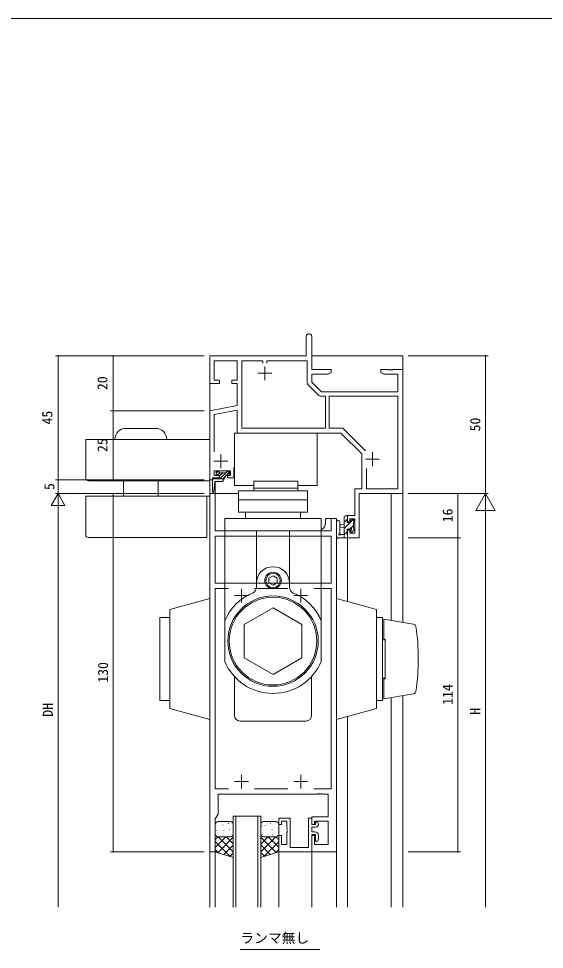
# Model space of a CAD drawing. Units: millimetres, scale not verified. Extents: x -594 to 539, y -420 to 386.
# Drawn here: x -274 to -83.3, y 44.3 to 382 of the extents above; entities that cross this region are included whole.
import ezdxf
from ezdxf.enums import TextEntityAlignment as Align

# ---------------------------------------------------------------- set-up
doc = ezdxf.new("R2010")
doc.units = ezdxf.units.MM
doc.header["$LTSCALE"] = 2
for name, color, linetype, lineweight in [('0-1_YKK_ZWAK', 7, 'Continuous', 9), ('0-3_YKK_12', 2, 'Continuous', 9), ('0-4_YKK_D', 6, 'Continuous', 9), ('0-6_YKK_13', 4, 'Continuous', 9), ('0-7_YKK_11', 7, 'Continuous', 9)]:
    doc.layers.add(name, color=color, linetype=linetype, lineweight=lineweight)
doc.layers.add('0-2_USER1', color=4, linetype='Continuous')
doc.styles.add('ＭＳ ゴシック', font='')
doc.styles.get('ＭＳ ゴシック').set_extended_font_data('MS Gothic')

msp = doc.modelspace()

# ---------------------------------------------------------------- linework, layer by layer
at = {"layer": '0-1_YKK_ZWAK'}
msp.add_line((510, 382), (-590, 382), dxfattribs=at)
at = {"layer": '0-3_YKK_12'}
for p, q in [((-204.675, 259.624), (-169.975, 259.624)), ((-204.675, 209.624), (-204.675, 259.624)), ((-167.675, 259.624), (-134.675, 259.624)), ((-134.675, 259.624), (-134.675, 162.938)), ((-202.675, 215.028), (-202.675, 215.424)), ((-202.675, 209.624), (-202.675, 214.028)), ((-204.675, 209.624), (-194.227, 209.624)), ((-204.675, 59.624), (-204.675, 209.624)), ((-138.875, 209.624), (-138.875, 163.668)), ((-162.675, 200.624), (-162.675, 199.124)), ((-158.675, 200.624), (-162.675, 200.624)), ((-158.675, 200.624), (-158.675, 59.624)), ((-154.675, 193.928), (-154.675, 170.525)), ((-138.875, 135.588), (-138.875, 59.624)), ((-134.675, 136.317), (-134.675, 59.624)), ((-154.675, 128.731), (-154.675, 59.624)), ((-196.175, 59.624), (-196.175, 92.624)), ((-196.175, 92.621), (-186.175, 92.621)), ((-196.175, 59.624), (-196.175, 92.621)), ((-195.175, 92.621), (-195.175, 59.624)), ((-187.175, 59.624), (-187.175, 92.621)), ((-186.175, 92.624), (-186.175, 59.624)), ((-186.175, 92.621), (-186.175, 59.624)), ((-202.675, 79.621), (-202.675, 59.624)), ((-179.675, 80.124), (-179.675, 59.624)), ((-167.675, 79.924), (-167.675, 59.624)), ((-193.59, 44.256), (-164.79, 44.256))]:
    msp.add_line(p, q, dxfattribs=at)
msp.add_arc((-165.675, 199.124), 3, 298.87613, 0, dxfattribs=at)
at = {"layer": '0-4_YKK_D'}
for p, q in [((-213.175, 259.624), (-260.675, 259.624)), ((-259.675, 259.624), (-259.675, 214.624)), ((-206.675, 259.624), (-240.675, 259.624)), ((-239.675, 259.624), (-239.675, 239.624)), ((-132.675, 259.624), (-103.675, 259.624)), ((-104.675, 209.624), (-104.675, 259.624)), ((-206.675, 239.624), (-240.675, 239.624)), ((-206.675, 239.624), (-240.675, 239.624)), ((-239.675, 239.624), (-239.675, 214.624)), ((-213.175, 214.624), (-260.675, 214.624)), ((-206.675, 214.624), (-260.675, 214.624)), ((-259.675, 214.624), (-259.675, 209.624)), ((-206.675, 214.624), (-240.675, 214.624)), ((-259.675, 209.624), (-262.175, 205.294)), ((-206.675, 209.624), (-260.675, 209.624)), ((-206.675, 209.624), (-260.675, 209.624)), ((-259.675, 209.624), (-257.175, 205.294)), ((-259.675, 209.624), (-259.675, 200.964)), ((-206.675, 209.624), (-240.675, 209.624)), ((-239.675, 209.624), (-239.675, 79.624)), ((-132.675, 209.624), (-103.675, 209.624)), ((-132.675, 209.624), (-113.675, 209.624)), ((-132.675, 209.624), (-103.675, 209.624)), ((-114.675, 209.624), (-114.675, 193.624)), ((-104.675, 209.624), (-108.175, 203.562)), ((-104.675, 209.624), (-101.175, 203.562)), ((-104.675, 209.624), (-104.675, 197.5)), ((-262.175, 205.294), (-257.175, 205.294)), ((-259.675, 204.624), (-259.675, 59.624)), ((-108.175, 203.562), (-101.175, 203.562)), ((-104.675, 202.624), (-104.675, 59.624)), ((-132.675, 193.624), (-113.675, 193.624)), ((-132.675, 193.624), (-113.675, 193.624)), ((-114.675, 193.624), (-114.675, 79.624)), ((-206.675, 79.624), (-240.675, 79.624)), ((-132.675, 79.624), (-113.675, 79.624))]:
    msp.add_line(p, q, dxfattribs=at)
for centre, start, end in [((-259.675, 259.624), 90, 270), ((-259.675, 259.624), 270, 90), ((-239.675, 259.624), 90, 270), ((-239.675, 259.624), 270, 90), ((-104.675, 259.624), 90, 270), ((-104.675, 259.624), 270, 90), ((-239.675, 239.624), 90, 270), ((-239.675, 239.624), 90, 270), ((-239.675, 239.624), 270, 90), ((-239.675, 239.624), 270, 90), ((-259.675, 214.624), 90, 270), ((-259.675, 214.624), 90, 270), ((-259.675, 214.624), 270, 90), ((-259.675, 214.624), 270, 90), ((-239.675, 214.624), 90, 270), ((-239.675, 214.624), 270, 90), ((-239.675, 209.624), 90, 270), ((-239.675, 209.624), 270, 90), ((-114.675, 209.624), 90, 270), ((-114.675, 209.624), 270, 90), ((-114.675, 193.624), 90, 270), ((-114.675, 193.624), 90, 270), ((-114.675, 193.624), 270, 90), ((-114.675, 193.624), 270, 90), ((-239.675, 79.624), 90, 270), ((-239.675, 79.624), 270, 90), ((-114.675, 79.624), 90, 270), ((-114.675, 79.624), 270, 90)]:
    msp.add_arc(centre, 0.106, start, end, dxfattribs=at)
at = {"layer": '0-6_YKK_13'}
for p, q in [((-229.675, 233.324), (-235.075, 233.324)), ((-229.675, 233.324), (-224.275, 233.324)), ((-195.727, 231.624), (-195.727, 212.624)), ((-180.727, 231.624), (-195.727, 231.624)), ((-180.727, 231.624), (-165.727, 231.624)), ((-249.675, 229.324), (-249.675, 215.324)), ((-204.675, 229.324), (-249.675, 229.324)), ((-204.675, 229.324), (-204.675, 214.324)), ((-201.885, 217.528), (-202.375, 217.037)), ((-202.375, 216.628), (-202.375, 217.228)), ((-201.425, 217.528), (-202.075, 217.528)), ((-201.425, 216.328), (-202.075, 216.328)), ((-201.062, 217.228), (-201.962, 216.328)), ((-199.94, 217.228), (-201.126, 216.042)), ((-201.125, 217.228), (-198.725, 217.228)), ((-198.817, 217.228), (-201.017, 215.028)), ((-200.053, 214.028), (-198.725, 216.328)), ((-197.775, 216.328), (-198.725, 216.328)), ((-198.54, 217.505), (-198.703, 217.342)), ((-197.527, 217.396), (-198.594, 216.328)), ((-197.775, 217.528), (-198.425, 217.528)), ((-197.475, 216.628), (-197.475, 217.228)), ((-204.675, 214.324), (-248.675, 214.324)), ((-235.925, 214.324), (-235.925, 208.724)), ((-223.425, 214.324), (-223.425, 208.724)), ((-203.675, 210.278), (-203.675, 215.028)), ((-199.476, 215.028), (-203.675, 215.028)), ((-202.875, 214.028), (-203.176, 210.258)), ((-202.875, 214.028), (-200.053, 214.028)), ((-201.125, 216.028), (-201.125, 215.028)), ((-198.904, 216.018), (-199.894, 215.028)), ((-188.727, 214.124), (-172.727, 214.124)), ((-188.727, 214.124), (-188.727, 210.624)), ((-172.727, 214.124), (-172.727, 210.624)), ((-195.727, 212.624), (-188.727, 212.624)), ((-194.227, 210.624), (-169.227, 210.624)), ((-188.727, 211.624), (-172.727, 211.624)), ((-169.227, 210.624), (-169.227, 202.924)), ((-204.675, 208.724), (-249.675, 208.724)), ((-249.675, 208.724), (-249.675, 194.724)), ((-205.675, 208.724), (-205.675, 193.724)), ((-194.227, 207.424), (-169.227, 207.424)), ((-191.727, 202.924), (-191.727, 200.624)), ((-171.727, 202.924), (-171.727, 200.624)), ((-199.227, 200.624), (-164.227, 200.624)), ((-199.227, 196.124), (-199.227, 200.624)), ((-164.227, 196.124), (-164.227, 200.624)), ((-158.675, 199.356), (-158.675, 194.194)), ((-157.475, 199.356), (-157.473, 195.395)), ((-155.875, 193.628), (-155.875, 201.228)), ((-155.875, 199.283), (-154.875, 200.283)), ((-155.575, 201.528), (-154.975, 201.528)), ((-154.875, 200.428), (-154.875, 199.128)), ((-154.675, 201.228), (-154.675, 200.628)), ((-153.475, 199.438), (-152.596, 200.317)), ((-153.475, 199.128), (-153.475, 200.028)), ((-153.175, 200.328), (-152.675, 200.328)), ((-152.575, 199.328), (-152.575, 197.228)), ((-152.375, 200.028), (-152.375, 199.528)), ((-164.227, 196.122), (-199.227, 196.122)), ((-199.227, 196.122), (-199.227, 148.723)), ((-187.727, 175.539), (-187.727, 196.122)), ((-175.727, 175.539), (-175.727, 196.122)), ((-164.227, 196.122), (-164.227, 148.723)), ((-155.875, 198.528), (-157.02, 198.426)), ((-155.875, 197.328), (-157.02, 197.43)), ((-155.875, 197.038), (-153.785, 199.128)), ((-154.875, 199.128), (-153.475, 199.128)), ((-154.875, 196.728), (-154.875, 194.728)), ((-153.936, 196.728), (-154.875, 196.728)), ((-153.94, 196.728), (-152.575, 198.093)), ((-153.475, 195.928), (-153.475, 196.267)), ((-152.463, 196.216), (-152.963, 195.716)), ((-152.375, 197.028), (-152.375, 196.428)), ((-205.675, 193.724), (-248.675, 193.724)), ((-154.975, 193.628), (-157.656, 193.628)), ((-157.056, 194.828), (-155.875, 194.828)), ((-155.875, 194.793), (-154.875, 195.793)), ((-154.675, 194.528), (-154.675, 193.928)), ((-181.727, 179.855), (-183.227, 178.989)), ((-180.227, 178.989), (-181.727, 179.855)), ((-183.227, 178.989), (-183.227, 177.257)), ((-183.227, 177.257), (-181.727, 176.39)), ((-181.727, 176.39), (-180.227, 177.257)), ((-180.227, 177.257), (-180.227, 178.989)), ((-219.175, 167.626), (-204.675, 171.626)), ((-204.675, 171.626), (-204.675, 127.626)), ((-158.675, 171.628), (-158.675, 127.628)), ((-144.175, 167.628), (-158.675, 171.628)), ((-219.175, 167.626), (-219.175, 131.626)), ((-181.727, 168.247), (-192.227, 162.185)), ((-171.227, 162.185), (-181.727, 168.247)), ((-144.175, 167.628), (-144.175, 131.628)), ((-222.825, 164.626), (-222.825, 134.626)), ((-219.175, 164.626), (-222.825, 164.626)), ((-192.227, 162.185), (-192.227, 150.06)), ((-171.227, 150.06), (-171.227, 162.185)), ((-142.025, 164.628), (-144.175, 164.628)), ((-142.025, 164.628), (-142.025, 134.628)), ((-141.525, 164.128), (-141.525, 156.878)), ((-130.716, 162.251), (-141.525, 164.128)), ((-141.025, 156.628), (-142.025, 156.628)), ((-141.025, 156.878), (-141.525, 156.878)), ((-141.025, 142.628), (-141.025, 156.878)), ((-192.227, 150.06), (-181.727, 143.998)), ((-181.727, 143.998), (-171.227, 150.06)), ((-141.025, 142.378), (-141.025, 147.698)), ((-219.175, 135.126), (-219.175, 142.376)), ((-195.727, 129.122), (-195.727, 143.277)), ((-167.727, 129.122), (-167.727, 143.277)), ((-141.025, 142.628), (-142.025, 142.628)), ((-141.525, 135.128), (-141.525, 142.378)), ((-141.025, 142.378), (-141.525, 142.378)), ((-130.716, 137.005), (-141.525, 135.128)), ((-219.175, 134.626), (-222.825, 134.626)), ((-142.025, 134.628), (-144.175, 134.628)), ((-219.175, 131.626), (-204.675, 127.626)), ((-144.175, 131.628), (-158.675, 127.628)), ((-169.727, 127.122), (-193.727, 127.122)), ((-202.675, 86.119), (-202.675, 89.619)), ((-202.107, 89.033), (-202.08, 89.075)), ((-201.675, 90.619), (-197.175, 90.619)), ((-201.21, 88.935), (-201.207, 88.945)), ((-199.978, 89.359), (-199.951, 89.401)), ((-198.583, 88.408), (-198.58, 88.418)), ((-197.948, 89.975), (-197.921, 90.017)), ((-196.175, 89.619), (-196.175, 86.119)), ((-186.175, 89.619), (-186.175, 86.119)), ((-185.692, 88.961), (-185.694, 89.061)), ((-180.675, 90.619), (-185.175, 90.619)), ((-184.637, 89.225), (-184.61, 89.267)), ((-183.809, 89.544), (-183.806, 89.554)), ((-182.608, 89.841), (-182.581, 89.884)), ((-181.273, 88.628), (-181.271, 88.637)), ((-180.479, 90.168), (-180.452, 90.21)), ((-180.092, 88.226), (-180.065, 88.268)), ((-179.675, 86.119), (-179.675, 89.619)), ((-202.675, 81.25), (-198.807, 85.119)), ((-202.675, 84.079), (-201.635, 85.119)), ((-202.077, 87.424), (-202.078, 87.524)), ((-201.874, 86.102), (-201.872, 86.112)), ((-201.758, 79.339), (-196.175, 84.922)), ((-197.175, 85.119), (-201.675, 85.119)), ((-201.675, 85.119), (-197.175, 85.119)), ((-201.62, 86.801), (-201.593, 86.843)), ((-196.175, 79.702), (-201.592, 85.119)), ((-199.591, 87.417), (-199.564, 87.459)), ((-199.339, 85.186), (-199.336, 85.195)), ((-199.104, 85.185), (-199.077, 85.228)), ((-196.175, 82.531), (-198.763, 85.119)), ((-197.462, 87.744), (-197.435, 87.786)), ((-197.075, 85.802), (-197.048, 85.844)), ((-196.175, 85.359), (-196.358, 85.542)), ((-186.175, 85.294), (-185.965, 85.505)), ((-186.175, 79.638), (-180.694, 85.119)), ((-186.175, 82.466), (-183.523, 85.119)), ((-180.543, 79.354), (-186.175, 84.987)), ((-185.648, 85.736), (-185.649, 85.836)), ((-185.175, 85.119), (-180.675, 85.119)), ((-180.675, 85.119), (-185.175, 85.119)), ((-184.485, 86.662), (-184.483, 86.672)), ((-184.25, 87.283), (-184.223, 87.325)), ((-179.675, 81.315), (-183.479, 85.119)), ((-182.381, 85.783), (-182.382, 85.883)), ((-182.121, 87.61), (-182.094, 87.652)), ((-181.938, 85.794), (-181.936, 85.804)), ((-181.734, 85.668), (-181.707, 85.71)), ((-179.675, 84.144), (-180.651, 85.119)), ((-197.255, 77.953), (-202.675, 83.374)), ((-199.595, 78.673), (-196.175, 82.093)), ((-182.706, 78.689), (-186.175, 82.158)), ((-185.002, 77.982), (-179.675, 83.309)), ((-201.34, 79.21), (-202.675, 80.546)), ((-197.432, 78.008), (-196.175, 79.265)), ((-184.869, 78.023), (-186.175, 79.33)), ((-180.917, 79.239), (-179.675, 80.481))]:
    msp.add_line(p, q, dxfattribs=at)
for points in [[(-172.727, 212.624), (-165.727, 212.624), (-165.727, 231.624)], [(-194.227, 210.624), (-194.227, 202.924), (-169.227, 202.924)], [(-196.175, 86.119), (-196.175, 77.621), (-202.675, 79.621), (-202.675, 86.119)], [(-186.175, 86.119), (-186.175, 77.621), (-179.675, 79.621), (-179.675, 86.119)]]:
    msp.add_lwpolyline(points, dxfattribs=at)
for centre, radius in [((-181.727, 178.122), 3), ((-181.727, 178.122), 2.6), ((-181.727, 156.122), 16.4), ((-181.727, 156.122), 15.9)]:
    msp.add_circle(centre, radius, dxfattribs=at)
for centre, radius, start, end in [((-235.075, 229.324), 4, 90, 180), ((-224.275, 229.324), 4, 0, 90), ((-202.075, 217.228), 0.3, 90, 180.00005), ((-202.075, 216.628), 0.3, 180.00005, 270), ((-201.425, 217.228), 0.3, 359.99973, 90), ((-201.425, 216.028), 0.3, 0, 90), ((-198.425, 217.228), 0.3, 90, 179.99973), ((-197.775, 217.228), 0.3, 359.99973, 90), ((-197.775, 216.628), 0.3, 270, 359.99973), ((-248.675, 215.324), 1, 180, 269.99997), ((-203.425, 210.278), 0.25, 180, 355.43771), ((-158.075, 199.355), 0.6, 0.04022, 180.04022), ((-155.575, 201.228), 0.3, 90, 180), ((-154.975, 201.228), 0.3, 0, 90), ((-154.875, 200.628), 0.2, 270, 0), ((-153.175, 200.028), 0.3, 90, 180), ((-152.675, 200.028), 0.3, 0, 90), ((-152.575, 199.528), 0.2, 270, 0), ((-156.975, 197.928), 0.5, 95.09206, 264.90793), ((-153.936, 197.028), 0.3, 270, 326.94426), ((-153.475, 196.728), 0.25, 303.05573, 146.94426), ((-153.175, 196.267), 0.3, 123.05573, 180), ((-153.175, 195.928), 0.3, 180, 314.99998), ((-152.575, 197.028), 0.2, 0, 90), ((-152.675, 196.428), 0.3, 314.99998, 0), ((-248.675, 194.724), 1, 180, 269.99997), ((-158.375, 194.194), 0.3, 180, 229.47121), ((-158.765, 193.738), 0.3, 349.47121, 49.47121), ((-158.175, 193.628), 0.3, 169.47121, 330), ((-157.656, 193.328), 0.3, 90, 150), ((-157.575, 194.828), 0.3, 109.18974, 330), ((-157.773, 195.395), 0.3, 289.18974, 0.04022), ((-157.056, 194.528), 0.3, 90, 150), ((-154.975, 193.928), 0.3, 270, 0), ((-154.875, 194.528), 0.2, 0, 90), ((-181.727, 177.122), 6, 0, 180), ((-181.727, 156.122), 19, 112.39268, 157.08044), ((-189.727, 175.539), 2, 292.39268, 0), ((-173.727, 175.539), 2, 180, 247.6073), ((-181.727, 156.122), 19, 22.91954, 67.6073), ((-130.887, 161.266), 1, 8.47124, 80.1488), ((-209.025, 149.628), 80, 351.52875, 8.47124), ((-181.727, 156.122), 19, 202.91954, 337.08044), ((-130.887, 137.99), 1, 279.85118, 351.52875), ((-193.727, 129.122), 2, 180, 270), ((-169.727, 129.122), 2, 270, 0), ((-201.675, 89.619), 1, 90, 180), ((-197.175, 89.619), 1, 0, 90), ((-185.175, 89.619), 1, 90, 180), ((-180.675, 89.619), 1, 0, 90), ((-201.675, 86.119), 1, 180, 270), ((-201.675, 86.119), 1, 180, 270), ((-197.175, 86.119), 1, 270, 0), ((-197.175, 86.119), 1, 270, 0), ((-185.175, 86.119), 1, 180, 270), ((-185.175, 86.119), 1, 180, 270), ((-180.675, 86.119), 1, 270, 0), ((-180.675, 86.119), 1, 270, 0)]:
    msp.add_arc(centre, radius, start, end, dxfattribs=at)
at = {"layer": '0-7_YKK_11'}
for p, q in [((-185.375, 257.024), (-185.375, 257.824)), ((-187.175, 253.324), (-182.175, 253.324)), ((-184.675, 255.824), (-184.675, 250.824)), ((-165.156, 245.287), (-169.013, 249.144)), ((-156.137, 233.132), (-148.206, 225.201)), ((-200.675, 223.924), (-200.675, 218.924)), ((-145.675, 224.624), (-145.675, 219.624)), ((-203.175, 221.424), (-198.175, 221.424)), ((-148.175, 222.124), (-143.175, 222.124)), ((-147.775, 218.788), (-147.775, 211.424)), ((-160.675, 194.194), (-202.675, 194.194)), ((-197.87, 175.194), (-202.675, 175.194)), ((-195.675, 172.624), (-190.675, 172.624)), ((-193.175, 175.124), (-193.175, 170.124)), ((-176.37, 175.194), (-188.481, 175.194)), ((-174.175, 172.624), (-169.175, 172.624)), ((-171.675, 175.124), (-171.675, 170.124)), ((-195.675, 105.124), (-190.675, 105.124)), ((-193.175, 107.624), (-193.175, 102.624)), ((-174.175, 105.124), (-169.175, 105.124)), ((-171.675, 107.624), (-171.675, 102.624)), ((-188.481, 102.554), (-176.37, 102.554)), ((-165.275, 89.624), (-165.275, 89.824)), ((-165.275, 84.124), (-165.275, 85.624))]:
    msp.add_line(p, q, dxfattribs=at)
for points in [[(-195.975, 219.124), (-195.975, 215.424), (-198.275, 215.424), (-198.275, 216.224), (-197.175, 216.224), (-197.175, 217.924), (-203.045, 217.924), (-203.045, 216.224), (-201.275, 216.224), (-201.275, 215.424), (-203.675, 215.424), (-203.675, 214.624), (-204.675, 214.624), (-204.675, 239.624), (-194.675, 241.624), (-194.675, 249.624), (-196.675, 249.624), (-196.675, 250.824), (-194.675, 250.824), (-194.675, 257.824), (-203.045, 257.824), (-203.045, 250.824), (-201.175, 250.824), (-201.175, 249.624), (-204.675, 249.624), (-204.675, 259.624), (-169.675, 259.624), (-169.675, 266.624)], [(-167.675, 266.624), (-167.675, 254.624), (-160.675, 254.624), (-160.675, 253.624), (-161.767, 252.994), (-167.675, 252.994), (-167.675, 250.112), (-164.188, 246.624), (-136.475, 246.624), (-136.475, 252.994), (-141.584, 252.994), (-142.675, 253.624), (-142.675, 254.624), (-140.134, 254.624), (-139.95, 254.504), (-139.4, 254.504), (-139.217, 254.624), (-139.134, 254.624), (-138.95, 254.504), (-138.4, 254.504), (-138.217, 254.624), (-134.675, 254.624), (-134.675, 209.624), (-150.475, 209.624), (-150.475, 193.624), (-154.675, 193.624), (-154.675, 196.424), (-153.875, 196.424), (-153.875, 195.254), (-152.105, 195.254), (-152.105, 200.524), (-153.875, 200.524), (-153.875, 199.424), (-154.675, 199.424), (-154.675, 201.724), (-152.105, 201.724), (-152.105, 211.424), (-149.575, 211.424), (-149.575, 224.024), (-157.175, 231.624)], [(-185.375, 257.024), (-185.375, 257.824), (-193.045, 257.824), (-193.045, 233.424), (-162.675, 233.424), (-162.675, 244.994), (-164.449, 244.994)], [(-169.305, 249.851), (-169.305, 257.824), (-183.975, 257.824), (-183.975, 257.024)], [(-147.775, 218.788), (-147.775, 211.424), (-136.475, 211.424), (-136.475, 244.994), (-161.375, 244.994), (-161.375, 233.424), (-156.844, 233.424)], [(-157.175, 231.624), (-194.675, 231.624), (-194.675, 239.962), (-203.045, 238.288), (-203.045, 224.838)], [(-197.87, 175.194), (-202.675, 175.194), (-202.675, 102.554), (-197.87, 102.554)], [(-166.981, 102.554), (-160.675, 102.554), (-160.675, 175.194), (-166.981, 175.194)], [(-165.975, 90.524), (-166.275, 90.224), (-166.275, 89.624), (-167.675, 89.624), (-167.675, 91.824), (-168.875, 91.824), (-168.875, 81.254), (-175.475, 81.254), (-175.475, 91.824), (-179.675, 91.824), (-179.675, 89.624), (-178.675, 89.624), (-178.675, 90.824), (-176.675, 90.824), (-176.675, 88.583), (-176.555, 88.399), (-176.555, 87.849), (-176.675, 87.666), (-176.675, 87.583), (-176.555, 87.399), (-176.555, 86.849), (-176.675, 86.666), (-176.675, 82.324), (-178.675, 82.324), (-178.675, 85.624), (-179.675, 85.624), (-179.675, 79.624)], [(-166.575, 86.924), (-167.675, 86.924), (-167.675, 88.624), (-166.275, 88.624)], [(-179.675, 79.624), (-167.675, 79.624), (-167.675, 85.924), (-166.275, 85.924), (-166.275, 83.724), (-165.975, 83.424)]]:
    msp.add_lwpolyline(points, dxfattribs=at)
for points in [[(-204.675, 209.624), (-204.675, 79.624), (-202.675, 79.624), (-202.675, 91.624), (-201.675, 93.356), (-201.675, 100.624), (-165.634, 100.624), (-165.45, 100.744), (-164.9, 100.744), (-164.717, 100.624), (-164.634, 100.624), (-164.45, 100.744), (-163.9, 100.744), (-163.717, 100.624), (-161.675, 100.624), (-161.675, 92.324), (-167.675, 92.324), (-167.675, 89.624), (-166.675, 89.624), (-166.675, 90.824), (-161.675, 90.824), (-161.675, 82.324), (-166.675, 82.324), (-166.675, 85.624), (-167.675, 85.624), (-167.675, 79.624), (-158.675, 79.624), (-158.675, 200.624), (-160.675, 200.624), (-160.675, 196.124), (-202.675, 196.124), (-202.675, 209.624)], [(-160.675, 194.194), (-202.675, 194.194), (-202.675, 177.124), (-160.675, 177.124)]]:
    msp.add_lwpolyline(points, close=True, dxfattribs=at)
for centre, radius, start, end in [((-168.675, 266.624), 1, 359.99998, 180), ((-168.305, 249.851), 1, 179.99997, 224.99997), ((-164.449, 245.994), 1, 225.00002, 270.00002), ((-156.844, 232.424), 1, 45.00002, 90.00002), ((-166.275, 89.624), 1, 270, 359.99998), ((-165.975, 89.824), 0.7, 0, 89.99998), ((-166.575, 85.624), 1.3, 0, 89.99998), ((-165.975, 84.124), 0.7, 270, 359.99998)]:
    msp.add_arc(centre, radius, start, end, dxfattribs=at)

# ---------------------------------------------------------------- texts
at = {"layer": '0-2_USER1', "style": 'ＭＳ ゴシック'}
msp.add_text('ランマ無し', height=3.666, dxfattribs=at).set_placement((-193.59, 45.456), align=Align.BOTTOM_LEFT)
at = {"layer": '0-4_YKK_D', "color": 4, "style": 'ＭＳ ゴシック'}
for s, p in [('20', (-240.675, 247.224)), ('45', (-260.675, 234.724)), ('50', (-105.475, 232.224)), ('25', (-240.675, 224.724)), ('5', (-259.925, 210.924)), ('16', (-115.475, 199.224)), ('130', (-240.475, 141.024)), ('114', (-115.475, 132.987)), ('DH', (-260.475, 128.674)), ('H', (-105.475, 129.399))]:
    msp.add_text(s, height=3.666, rotation=90, dxfattribs=at).set_placement(p, align=Align.BOTTOM_LEFT)

doc.saveas('drawing.dxf')
